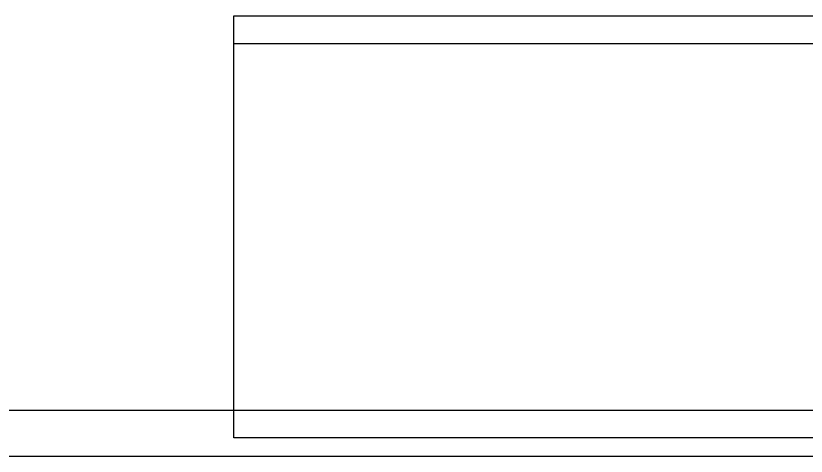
# Model space of a CAD drawing. Header units: millimetres. Extents: x -2078669 to -1085629, y -5987148 to 310365.
# Drawn here: x -1549875 to -1539101, y -5147525 to -5141525 of the extents above; entities that cross this region are included whole.
import ezdxf

# ---------------------------------------------------------------- set-up
doc = ezdxf.new("R2010")
doc.units = ezdxf.units.MM
doc.header["$LTSCALE"] = 500
doc.layers.get('Defpoints').update_dxf_attribs({"color": 153})
doc.layers.add('D-BYP-STRA', color=1, linetype='Continuous', lineweight=25)

msp = doc.modelspace()

# ---------------------------------------------------------------- linework, layer by layer
at = {"layer": 'D-BYP-STRA', "lineweight": 30}
for p, q in [((-1561903.4, -5146899.6, 708000), (-1511153.4, -5146899.6, 708000)), ((-1561903.4, -5147524.6, 708000), (-1525153.4, -5147524.6, 708000))]:
    msp.add_line(p, q, dxfattribs=at)
at = {"layer": 'Defpoints', "ltscale": 5}
for p, q in [((-1546903.4, -5141899.6, 708000), (-1536903.4, -5141899.6, 708000)), ((-1546903.4, -5146899.6, 708000), (-1536903.4, -5146899.6, 708000)), ((-1546903.4, -5146899.6, 708000), (-1536903.4, -5146899.6, 708000))]:
    msp.add_line(p, q, dxfattribs=at)
at = {"layer": 'Defpoints', "ltscale": 5, "elevation": 708000}
msp.add_lwpolyline([(-1546903.4, -5141524.6), (-1536903.4, -5141524.6), (-1536903.4, -5147274.6), (-1546903.4, -5147274.6)], close=True, dxfattribs=at)

doc.saveas('drawing.dxf')
